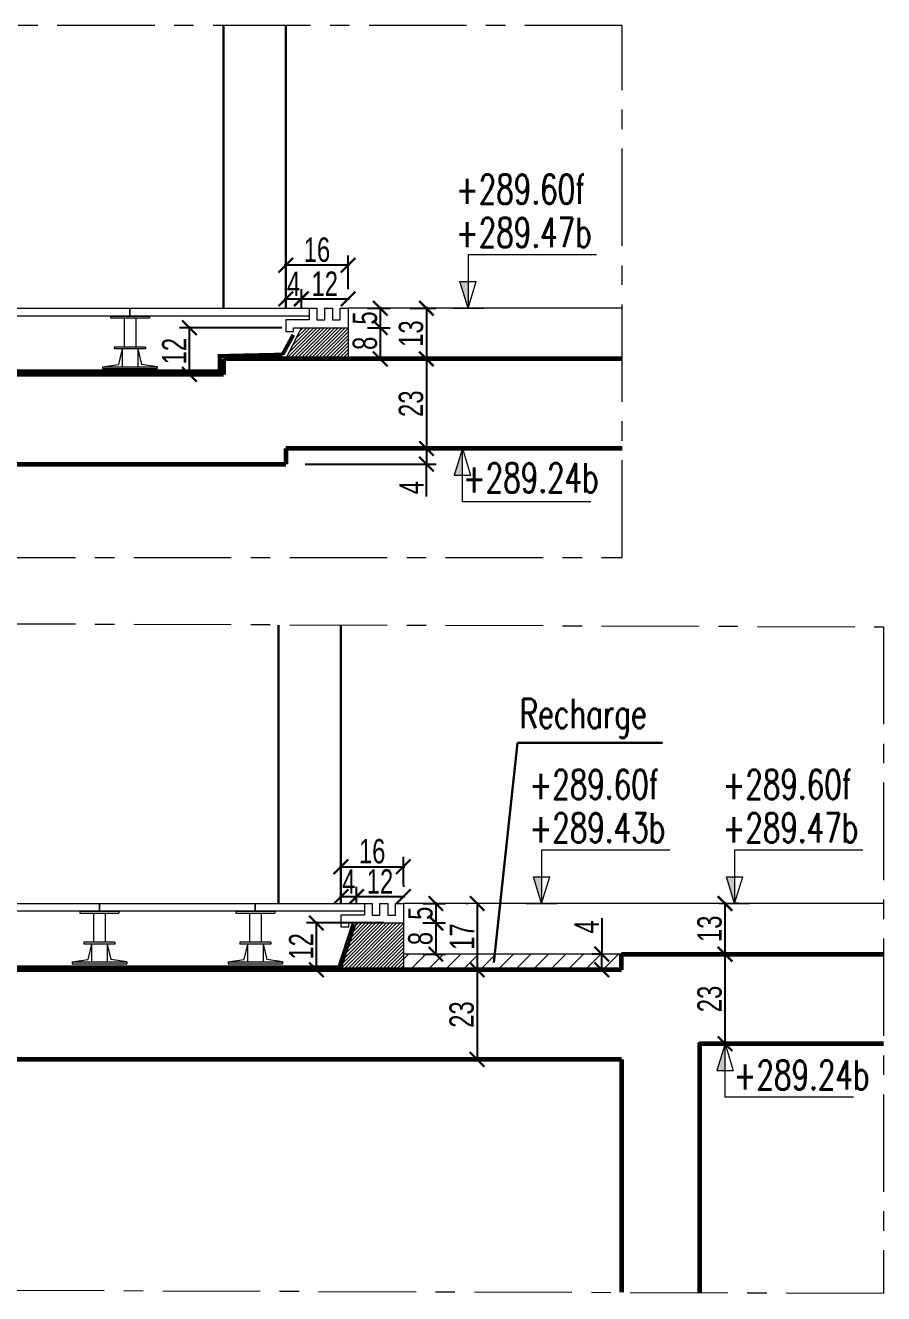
# Model space of a CAD drawing. Header units: metres. Extents: x -12536 to 12621, y -17191 to 9596.
# Drawn here: x 8388 to 8608.3, y 2190.4 to 2515.9 of the extents above; entities that cross this region are included whole.
import ezdxf

# ---------------------------------------------------------------- set-up
doc = ezdxf.new("R2010")
doc.units = ezdxf.units.M
doc.header["$MEASUREMENT"] = 0
doc.header["$PDMODE"] = 2
doc.header["$PDSIZE"] = 0.25
doc.linetypes.add('AXES', pattern=[2, 1.25, -0.25, 0.25, -0.25])
doc.linetypes.add('CACHE2', pattern=[4.7625, 3.175, -1.5875])
for name, color, linetype, lineweight in [('B-AXE', 1, 'AXES', 13), ('B-CAC', 5, 'CACHE2', 9), ('B-COT', 1, 'Continuous', 18), ('B-HAC', 8, 'Continuous', 9), ('B-T-VUE', 3, 'Continuous', 30), ('B-TXT', 3, 'Continuous', 30), ('B-VOILE-BA', 7, 'Continuous', 60), ('COTATION', 1, 'Continuous', 18), ('Plots', 5, 'Continuous', 0)]:
    doc.layers.add(name, color=color, linetype=linetype, lineweight=lineweight)
doc.styles.add('TEXTE', font='arial.ttf', dxfattribs={"width": 0.7})
doc.styles.add('TEXTE50', font='romans.shx', dxfattribs={"width": 0.7, "height": 0.15})
doc.dimstyles.new('COT25CMm', dxfattribs={"dimscale": 0.5, "dimtxt": 12.5, "dimasz": 7.5, "dimexe": 5, "dimexo": 10, "dimgap": 1.5, "dimtad": 1, "dimdec": 1, "dimrnd": 0.5, "dimzin": 12, "dimdsep": 46, "dimtxsty": 'TEXTE', "dimblk1": 'ARCHTICK', "dimblk2": 'ARCHTICK', "dimsah": 1, "dimcen": 0, "dimdle": 0.75, "dimclrd": 1, "dimclre": 1, "dimclrt": 3, "dimadec": 0, "dimazin": 3, "dimtfac": 1, "dimtdec": 1, "dimtmove": 1, "dimatfit": 3, "dimldrblk": 'ARCHTICK', "dimfxl": 1, "dimtolj": 1, "dimtzin": 0, "dimarcsym": 0})

# ---------------------------------------------------------------- blocks, each defined once
blk = doc.blocks.new('niv00')
at = {"layer": 'B-COT'}
for p, q in [((481926.2617, -520782.8915), (481926.9205, -520782.8915)), ((481926.9205, -520782.8915), (481926.9205, -520783.1653)), ((481926.9205, -520783.1653), (481926.879, -520783.0282)), ((481926.962, -520783.0282), (481926.879, -520783.0282)), ((481926.9205, -520783.1653), (481926.962, -520783.0282)), ((481926.9993, -520783.1653), (481926.8417, -520783.1653))]:
    blk.add_line(p, q, dxfattribs=at)
blk.add_solid([(481926.962, -520783.0282), (481926.9205, -520783.0282), (481926.9205, -520783.1653)], dxfattribs=at)
blk = doc.blocks.new('_ArchTick')
at = {"color": 0, "linetype": 'ByBlock', "const_width": 0.15}
blk.add_lwpolyline([(-0.5, -0.5), (0.5, 0.5)], dxfattribs=at)
blk = doc.blocks.new('*D522')
at = {"layer": 'B-COT', "color": 1, "lineweight": -2, "transparency": 16777216}
for p, q in [((8486.73, 2443.29), (8493.46, 2443.29)), ((8490.96, 2443.66), (8490.96, 2429.91)), ((8495.96, 2430.29), (8493.46, 2430.29))]:
    blk.add_line(p, q, dxfattribs=at)
at = {"layer": 'Defpoints', "color": 0, "transparency": 16777216}
for p in [(8481.73, 2443.29), (8490.96, 2430.29), (8490.96, 2430.29)]:
    blk.add_point(p, dxfattribs=at)
at = {"layer": 'B-COT', "color": 1, "lineweight": -2, "transparency": 16777216, "xscale": 3.75, "yscale": 3.75, "zscale": 3.75}
for p, rotation in [((8490.96, 2443.29), 90), ((8490.96, 2430.29), 270)]:
    blk.add_blockref('_ArchTick', p, dxfattribs=dict(at, rotation=rotation))
at = {"layer": 'B-COT', "color": 3, "transparency": 16777216, "insert": (8487.02, 2436.79), "char_height": 6.25, "attachment_point": 5, "rotation": 90, "style": 'TEXTE'}
blk.add_mtext('\\A1;13', dxfattribs=at)
blk = doc.blocks.new('*D523')
at = {"layer": 'B-COT', "color": 1, "lineweight": -2, "transparency": 16777216}
for p, q in [((8490.96, 2430.66), (8490.96, 2406.91)), ((8495.96, 2430.29), (8493.46, 2430.29)), ((8491.6, 2407.29), (8488.46, 2407.29))]:
    blk.add_line(p, q, dxfattribs=at)
at = {"layer": 'Defpoints', "color": 0, "transparency": 16777216}
for p in [(8490.96, 2430.29), (8490.96, 2407.29), (8496.6, 2407.29)]:
    blk.add_point(p, dxfattribs=at)
at = {"layer": 'B-COT', "color": 1, "lineweight": -2, "transparency": 16777216, "xscale": 3.75, "yscale": 3.75, "zscale": 3.75}
for p, rotation in [((8490.96, 2430.29), 90), ((8490.96, 2407.29), 270)]:
    blk.add_blockref('_ArchTick', p, dxfattribs=dict(at, rotation=rotation))
at = {"layer": 'B-COT', "color": 3, "transparency": 16777216, "insert": (8487.02, 2418.79), "char_height": 6.25, "attachment_point": 5, "rotation": 90, "style": 'TEXTE'}
blk.add_mtext('\\A1;23', dxfattribs=at)
blk = doc.blocks.new('*D539')
at = {"layer": 'B-COT', "color": 1, "lineweight": -2, "transparency": 16777216}
for p, q in [((8475.86, 2443.29), (8481.62, 2443.29)), ((8479.12, 2443.66), (8479.12, 2437.91)), ((8475.86, 2438.29), (8481.62, 2438.29))]:
    blk.add_line(p, q, dxfattribs=at)
at = {"layer": 'Defpoints', "color": 0, "transparency": 16777216}
for p in [(8470.86, 2443.29), (8470.86, 2438.29), (8479.12, 2438.29)]:
    blk.add_point(p, dxfattribs=at)
at = {"layer": 'B-COT', "color": 1, "lineweight": -2, "transparency": 16777216, "xscale": 3.75, "yscale": 3.75, "zscale": 3.75}
for p, rotation in [((8479.12, 2443.29), 90), ((8479.12, 2438.29), 270)]:
    blk.add_blockref('_ArchTick', p, dxfattribs=dict(at, rotation=rotation))
at = {"layer": 'B-COT', "color": 3, "transparency": 16777216, "insert": (8475.19, 2440.79), "char_height": 6.25, "attachment_point": 5, "rotation": 90, "style": 'TEXTE'}
blk.add_mtext('\\A1;5', dxfattribs=at)
blk = doc.blocks.new('*D540')
at = {"layer": 'B-COT', "color": 1, "lineweight": -2, "transparency": 16777216}
for p, q in [((8475.86, 2438.29), (8481.62, 2438.29)), ((8479.12, 2438.66), (8479.12, 2429.91)), ((8475.86, 2430.29), (8481.62, 2430.29))]:
    blk.add_line(p, q, dxfattribs=at)
at = {"layer": 'Defpoints', "color": 0, "transparency": 16777216}
for p in [(8470.86, 2438.29), (8470.86, 2430.29), (8479.12, 2430.29)]:
    blk.add_point(p, dxfattribs=at)
at = {"layer": 'B-COT', "color": 1, "lineweight": -2, "transparency": 16777216, "xscale": 3.75, "yscale": 3.75, "zscale": 3.75}
for p, rotation in [((8479.12, 2438.29), 90), ((8479.12, 2430.29), 270)]:
    blk.add_blockref('_ArchTick', p, dxfattribs=dict(at, rotation=rotation))
at = {"layer": 'B-COT', "color": 3, "transparency": 16777216, "insert": (8475.18, 2434.29), "char_height": 6.25, "attachment_point": 5, "rotation": 90, "style": 'TEXTE'}
blk.add_mtext('\\A1;8', dxfattribs=at)
blk = doc.blocks.new('*D541')
at = {"layer": 'B-COT', "color": 1, "lineweight": -2, "transparency": 16777216}
for p, q in [((8490.03, 2290.53), (8495.87, 2290.53)), ((8493.37, 2290.91), (8493.37, 2285.16)), ((8490.03, 2285.53), (8495.87, 2285.53))]:
    blk.add_line(p, q, dxfattribs=at)
at = {"layer": 'Defpoints', "color": 0, "transparency": 16777216}
for p in [(8485.03, 2290.53), (8485.03, 2285.53), (8493.37, 2285.53)]:
    blk.add_point(p, dxfattribs=at)
at = {"layer": 'B-COT', "color": 1, "lineweight": -2, "transparency": 16777216, "xscale": 3.75, "yscale": 3.75, "zscale": 3.75}
for p, rotation in [((8493.37, 2290.53), 90), ((8493.37, 2285.53), 270)]:
    blk.add_blockref('_ArchTick', p, dxfattribs=dict(at, rotation=rotation))
at = {"layer": 'B-COT', "color": 3, "transparency": 16777216, "insert": (8489.44, 2288.03), "char_height": 6.25, "attachment_point": 5, "rotation": 90, "style": 'TEXTE'}
blk.add_mtext('\\A1;5', dxfattribs=at)
blk = doc.blocks.new('*D542')
at = {"layer": 'B-COT', "color": 1, "lineweight": -2, "transparency": 16777216}
for p, q in [((8480.03, 2285.53), (8460.2, 2285.53)), ((8462.7, 2285.91), (8462.7, 2273.16)), ((8480.03, 2273.53), (8460.2, 2273.53))]:
    blk.add_line(p, q, dxfattribs=at)
at = {"layer": 'Defpoints', "color": 0, "transparency": 16777216}
for p in [(8485.03, 2285.53), (8462.7, 2273.53), (8485.03, 2273.53)]:
    blk.add_point(p, dxfattribs=at)
at = {"layer": 'B-COT', "color": 1, "lineweight": -2, "transparency": 16777216, "xscale": 3.75, "yscale": 3.75, "zscale": 3.75}
for p, rotation in [((8462.7, 2285.53), 90), ((8462.7, 2273.53), 270)]:
    blk.add_blockref('_ArchTick', p, dxfattribs=dict(at, rotation=rotation))
at = {"layer": 'B-COT', "color": 3, "transparency": 16777216, "insert": (8458.82, 2279.53), "char_height": 6.25, "attachment_point": 5, "rotation": 90, "style": 'TEXTE'}
blk.add_mtext('\\A1;12', dxfattribs=at)
blk = doc.blocks.new('*D543')
at = {"layer": 'B-COT', "color": 1, "lineweight": -2, "transparency": 16777216}
for p, q in [((8469.03, 2295.53), (8469.03, 2302.47)), ((8485.03, 2295.53), (8485.03, 2302.47)), ((8468.65, 2299.97), (8485.4, 2299.97))]:
    blk.add_line(p, q, dxfattribs=at)
at = {"layer": 'Defpoints', "color": 0, "transparency": 16777216}
for p in [(8485.03, 2299.97), (8469.03, 2290.53), (8485.03, 2290.53)]:
    blk.add_point(p, dxfattribs=at)
at = {"layer": 'B-COT', "color": 1, "lineweight": -2, "transparency": 16777216, "xscale": 3.75, "yscale": 3.75, "zscale": 3.75, "rotation": 180}
blk.add_blockref('_ArchTick', (8469.03, 2299.97), dxfattribs=at)
at = {"layer": 'B-COT', "color": 1, "lineweight": -2, "transparency": 16777216, "xscale": 3.75, "yscale": 3.75, "zscale": 3.75}
blk.add_blockref('_ArchTick', (8485.03, 2299.97), dxfattribs=at)
at = {"layer": 'B-COT', "color": 3, "transparency": 16777216, "insert": (8477.03, 2303.91), "char_height": 6.25, "attachment_point": 5, "style": 'TEXTE'}
blk.add_mtext('\\A1;16', dxfattribs=at)
blk = doc.blocks.new('*D575')
at = {"layer": 'B-COT', "color": 1, "lineweight": -2, "transparency": 16777216}
for p, q in [((8471.23, 2454.34), (8454.48, 2454.34)), ((8454.86, 2448.29), (8454.86, 2456.84)), ((8470.86, 2448.29), (8470.86, 2456.84))]:
    blk.add_line(p, q, dxfattribs=at)
at = {"layer": 'Defpoints', "color": 0, "transparency": 16777216}
for p in [(8454.86, 2454.34), (8454.86, 2443.29), (8470.86, 2443.29)]:
    blk.add_point(p, dxfattribs=at)
at = {"layer": 'B-COT', "color": 1, "lineweight": -2, "transparency": 16777216, "xscale": 3.75, "yscale": 3.75, "zscale": 3.75, "rotation": 180}
blk.add_blockref('_ArchTick', (8454.86, 2454.34), dxfattribs=at)
at = {"layer": 'B-COT', "color": 1, "lineweight": -2, "transparency": 16777216, "xscale": 3.75, "yscale": 3.75, "zscale": 3.75}
blk.add_blockref('_ArchTick', (8470.86, 2454.34), dxfattribs=at)
at = {"layer": 'B-COT', "color": 3, "transparency": 16777216, "insert": (8462.86, 2458.28), "char_height": 6.25, "attachment_point": 5, "style": 'TEXTE'}
blk.add_mtext('\\A1;16', dxfattribs=at)
blk = doc.blocks.new('*D581')
at = {"layer": 'B-COT', "color": 1, "lineweight": -2, "transparency": 16777216}
for p, q in [((8501.2, 2290.53), (8501.46, 2290.53)), ((8503.96, 2290.91), (8503.96, 2273.16)), ((8501.2, 2273.53), (8501.46, 2273.53))]:
    blk.add_line(p, q, dxfattribs=at)
at = {"layer": 'Defpoints', "color": 0, "transparency": 16777216}
for p in [(8506.2, 2290.53), (8503.96, 2273.53), (8506.2, 2273.53)]:
    blk.add_point(p, dxfattribs=at)
at = {"layer": 'B-COT', "color": 1, "lineweight": -2, "transparency": 16777216, "xscale": 3.75, "yscale": 3.75, "zscale": 3.75}
for p, rotation in [((8503.96, 2290.53), 90), ((8503.96, 2273.53), 270)]:
    blk.add_blockref('_ArchTick', p, dxfattribs=dict(at, rotation=rotation))
at = {"layer": 'B-COT', "color": 3, "transparency": 16777216, "insert": (8500.08, 2282.03), "char_height": 6.25, "attachment_point": 5, "rotation": 90, "style": 'TEXTE'}
blk.add_mtext('\\A1;17', dxfattribs=at)
blk = doc.blocks.new('*D582')
at = {"layer": 'B-COT', "color": 1, "lineweight": -2, "transparency": 16777216}
for p, q in [((8501.2, 2273.53), (8501.46, 2273.53)), ((8503.96, 2273.91), (8503.96, 2250.16)), ((8514.05, 2250.53), (8501.46, 2250.53))]:
    blk.add_line(p, q, dxfattribs=at)
at = {"layer": 'Defpoints', "color": 0, "transparency": 16777216}
for p in [(8506.2, 2273.53), (8503.96, 2250.53), (8519.05, 2250.53)]:
    blk.add_point(p, dxfattribs=at)
at = {"layer": 'B-COT', "color": 1, "lineweight": -2, "transparency": 16777216, "xscale": 3.75, "yscale": 3.75, "zscale": 3.75}
for p, rotation in [((8503.96, 2273.53), 90), ((8503.96, 2250.53), 270)]:
    blk.add_blockref('_ArchTick', p, dxfattribs=dict(at, rotation=rotation))
at = {"layer": 'B-COT', "color": 3, "transparency": 16777216, "insert": (8500.02, 2262.03), "char_height": 6.25, "attachment_point": 5, "rotation": 90, "style": 'TEXTE'}
blk.add_mtext('\\A1;23', dxfattribs=at)
blk = doc.blocks.new('*D624')
at = {"layer": 'B-COT', "color": 1, "lineweight": -2, "transparency": 16777216}
for p, q in [((8454.86, 2448.29), (8454.86, 2448.22)), ((8458.86, 2443.29), (8458.86, 2448.22)), ((8454.48, 2445.72), (8459.23, 2445.72))]:
    blk.add_line(p, q, dxfattribs=at)
at = {"layer": 'Defpoints', "color": 0, "transparency": 16777216}
for p in [(8458.86, 2445.72), (8454.86, 2443.29), (8458.86, 2438.29)]:
    blk.add_point(p, dxfattribs=at)
at = {"layer": 'B-COT', "color": 1, "lineweight": -2, "transparency": 16777216, "xscale": 3.75, "yscale": 3.75, "zscale": 3.75, "rotation": 180}
blk.add_blockref('_ArchTick', (8454.86, 2445.72), dxfattribs=at)
at = {"layer": 'B-COT', "color": 1, "lineweight": -2, "transparency": 16777216, "xscale": 3.75, "yscale": 3.75, "zscale": 3.75}
blk.add_blockref('_ArchTick', (8458.86, 2445.72), dxfattribs=at)
at = {"layer": 'B-COT', "color": 3, "transparency": 16777216, "insert": (8456.86, 2449.59), "char_height": 6.25, "attachment_point": 5, "style": 'TEXTE'}
blk.add_mtext('\\A1;4', dxfattribs=at)
blk = doc.blocks.new('*D625')
at = {"layer": 'B-COT', "color": 1, "lineweight": -2, "transparency": 16777216}
for p, q in [((8458.86, 2443.29), (8458.86, 2448.22)), ((8470.86, 2448.29), (8470.86, 2448.22)), ((8458.48, 2445.72), (8471.23, 2445.72))]:
    blk.add_line(p, q, dxfattribs=at)
at = {"layer": 'Defpoints', "color": 0, "transparency": 16777216}
for p in [(8470.86, 2445.72), (8470.86, 2443.29), (8458.86, 2438.29)]:
    blk.add_point(p, dxfattribs=at)
at = {"layer": 'B-COT', "color": 1, "lineweight": -2, "transparency": 16777216, "xscale": 3.75, "yscale": 3.75, "zscale": 3.75, "rotation": 180}
blk.add_blockref('_ArchTick', (8458.86, 2445.72), dxfattribs=at)
at = {"layer": 'B-COT', "color": 1, "lineweight": -2, "transparency": 16777216, "xscale": 3.75, "yscale": 3.75, "zscale": 3.75}
blk.add_blockref('_ArchTick', (8470.86, 2445.72), dxfattribs=at)
at = {"layer": 'B-COT', "color": 3, "transparency": 16777216, "insert": (8464.86, 2449.6), "char_height": 6.25, "attachment_point": 5, "style": 'TEXTE'}
blk.add_mtext('\\A1;12', dxfattribs=at)
blk = doc.blocks.new('*D626')
at = {"layer": 'B-COT', "color": 1, "lineweight": -2, "transparency": 16777216}
for p, q in [((8469.03, 2295.53), (8469.03, 2294.81)), ((8473.03, 2290.53), (8473.03, 2294.81)), ((8468.65, 2292.31), (8473.4, 2292.31))]:
    blk.add_line(p, q, dxfattribs=at)
at = {"layer": 'Defpoints', "color": 0, "transparency": 16777216}
for p in [(8473.03, 2292.31), (8469.03, 2290.53), (8473.03, 2285.53)]:
    blk.add_point(p, dxfattribs=at)
at = {"layer": 'B-COT', "color": 1, "lineweight": -2, "transparency": 16777216, "xscale": 3.75, "yscale": 3.75, "zscale": 3.75, "rotation": 180}
blk.add_blockref('_ArchTick', (8469.03, 2292.31), dxfattribs=at)
at = {"layer": 'B-COT', "color": 1, "lineweight": -2, "transparency": 16777216, "xscale": 3.75, "yscale": 3.75, "zscale": 3.75}
blk.add_blockref('_ArchTick', (8473.03, 2292.31), dxfattribs=at)
at = {"layer": 'B-COT', "color": 3, "transparency": 16777216, "insert": (8471.03, 2296.18), "char_height": 6.25, "attachment_point": 5, "style": 'TEXTE'}
blk.add_mtext('\\A1;4', dxfattribs=at)
blk = doc.blocks.new('*D627')
at = {"layer": 'B-COT', "color": 1, "lineweight": -2, "transparency": 16777216}
for p, q in [((8473.03, 2290.53), (8473.03, 2294.81)), ((8485.03, 2295.53), (8485.03, 2294.81)), ((8472.65, 2292.31), (8485.4, 2292.31))]:
    blk.add_line(p, q, dxfattribs=at)
at = {"layer": 'Defpoints', "color": 0, "transparency": 16777216}
for p in [(8485.03, 2292.31), (8485.03, 2290.53), (8473.03, 2285.53)]:
    blk.add_point(p, dxfattribs=at)
at = {"layer": 'B-COT', "color": 1, "lineweight": -2, "transparency": 16777216, "xscale": 3.75, "yscale": 3.75, "zscale": 3.75, "rotation": 180}
blk.add_blockref('_ArchTick', (8473.03, 2292.31), dxfattribs=at)
at = {"layer": 'B-COT', "color": 1, "lineweight": -2, "transparency": 16777216, "xscale": 3.75, "yscale": 3.75, "zscale": 3.75}
blk.add_blockref('_ArchTick', (8485.03, 2292.31), dxfattribs=at)
at = {"layer": 'B-COT', "color": 3, "transparency": 16777216, "insert": (8479.03, 2296.2), "char_height": 6.25, "attachment_point": 5, "style": 'TEXTE'}
blk.add_mtext('\\A1;12', dxfattribs=at)
blk = doc.blocks.new('*D629')
at = {"layer": 'B-COT', "color": 1, "lineweight": -2, "transparency": 16777216}
for p, q in [((8567.58, 2254.16), (8567.58, 2277.91)), ((8572.58, 2277.53), (8570.08, 2277.53)), ((8572.58, 2254.53), (8570.08, 2254.53))]:
    blk.add_line(p, q, dxfattribs=at)
at = {"layer": 'Defpoints', "color": 0, "transparency": 16777216}
for p in [(8567.58, 2277.53), (8567.58, 2277.53), (8567.58, 2254.53)]:
    blk.add_point(p, dxfattribs=at)
at = {"layer": 'B-COT', "color": 1, "lineweight": -2, "transparency": 16777216, "xscale": 3.75, "yscale": 3.75, "zscale": 3.75}
for p, rotation in [((8567.58, 2277.53), 90), ((8567.58, 2254.53), 270)]:
    blk.add_blockref('_ArchTick', p, dxfattribs=dict(at, rotation=rotation))
at = {"layer": 'B-COT', "color": 3, "transparency": 16777216, "insert": (8563.64, 2266.03), "char_height": 6.25, "attachment_point": 5, "rotation": 90, "style": 'TEXTE'}
blk.add_mtext('\\A1;23', dxfattribs=at)
blk = doc.blocks.new('*D630')
at = {"layer": 'B-COT', "color": 1, "lineweight": -2, "transparency": 16777216}
for p, q in [((8535.95, 2286.79), (8535.95, 2277.53)), ((8536.03, 2277.53), (8533.45, 2277.53)), ((8535.95, 2273.16), (8535.95, 2277.91)), ((8536.03, 2273.53), (8533.45, 2273.53))]:
    blk.add_line(p, q, dxfattribs=at)
at = {"layer": 'Defpoints', "color": 0, "transparency": 16777216}
for p in [(8535.95, 2277.53), (8541.03, 2277.53), (8541.03, 2273.53)]:
    blk.add_point(p, dxfattribs=at)
at = {"layer": 'B-COT', "color": 1, "lineweight": -2, "transparency": 16777216, "xscale": 3.75, "yscale": 3.75, "zscale": 3.75}
for p, rotation in [((8535.95, 2277.53), 90), ((8535.95, 2273.53), 270)]:
    blk.add_blockref('_ArchTick', p, dxfattribs=dict(at, rotation=rotation))
at = {"layer": 'B-COT', "color": 3, "transparency": 16777216, "insert": (8532.07, 2284.53), "char_height": 6.25, "attachment_point": 5, "rotation": 90, "style": 'TEXTE'}
blk.add_mtext('\\A1;4', dxfattribs=at)
blk = doc.blocks.new('*D631')
at = {"layer": 'B-COT', "color": 1, "lineweight": -2, "transparency": 16777216}
for p, q in [((8567.58, 2277.16), (8567.58, 2290.91)), ((8571.1, 2290.53), (8570.08, 2290.53)), ((8572.58, 2277.53), (8570.08, 2277.53))]:
    blk.add_line(p, q, dxfattribs=at)
at = {"layer": 'Defpoints', "color": 0, "transparency": 16777216}
for p in [(8566.1, 2290.53), (8567.58, 2290.53), (8567.58, 2277.53)]:
    blk.add_point(p, dxfattribs=at)
at = {"layer": 'B-COT', "color": 1, "lineweight": -2, "transparency": 16777216, "xscale": 3.75, "yscale": 3.75, "zscale": 3.75}
for p, rotation in [((8567.58, 2290.53), 90), ((8567.58, 2277.53), 270)]:
    blk.add_blockref('_ArchTick', p, dxfattribs=dict(at, rotation=rotation))
at = {"layer": 'B-COT', "color": 3, "transparency": 16777216, "insert": (8563.64, 2284.03), "char_height": 6.25, "attachment_point": 5, "rotation": 90, "style": 'TEXTE'}
blk.add_mtext('\\A1;13', dxfattribs=at)
blk = doc.blocks.new('*D632')
at = {"layer": 'B-COT', "color": 1, "lineweight": -2, "transparency": 16777216}
for p, q in [((8491.6, 2407.29), (8488.46, 2407.29)), ((8490.96, 2407.66), (8490.96, 2402.91)), ((8459.86, 2403.29), (8493.46, 2403.29)), ((8490.96, 2395.01), (8490.96, 2403.29))]:
    blk.add_line(p, q, dxfattribs=at)
at = {"layer": 'Defpoints', "color": 0, "transparency": 16777216}
for p in [(8496.6, 2407.29), (8454.86, 2403.29), (8490.96, 2403.29)]:
    blk.add_point(p, dxfattribs=at)
at = {"layer": 'B-COT', "color": 1, "lineweight": -2, "transparency": 16777216, "xscale": 3.75, "yscale": 3.75, "zscale": 3.75}
for p, rotation in [((8490.96, 2407.29), 90), ((8490.96, 2403.29), 270)]:
    blk.add_blockref('_ArchTick', p, dxfattribs=dict(at, rotation=rotation))
at = {"layer": 'B-COT', "color": 3, "transparency": 16777216, "insert": (8487.09, 2397.27), "char_height": 6.25, "attachment_point": 5, "rotation": 90, "style": 'TEXTE'}
blk.add_mtext('\\A1;4', dxfattribs=at)
blk = doc.blocks.new('*D633')
at = {"layer": 'B-COT', "color": 1, "lineweight": -2, "transparency": 16777216}
for p, q in [((8453.86, 2438.29), (8427.63, 2438.29)), ((8430.13, 2425.91), (8430.13, 2438.66)), ((8433.86, 2426.29), (8427.63, 2426.29))]:
    blk.add_line(p, q, dxfattribs=at)
at = {"layer": 'Defpoints', "color": 0, "transparency": 16777216}
for p in [(8430.13, 2438.29), (8458.86, 2438.29), (8438.86, 2426.29)]:
    blk.add_point(p, dxfattribs=at)
at = {"layer": 'B-COT', "color": 1, "lineweight": -2, "transparency": 16777216, "xscale": 3.75, "yscale": 3.75, "zscale": 3.75}
for p, rotation in [((8430.13, 2438.29), 90), ((8430.13, 2426.29), 270)]:
    blk.add_blockref('_ArchTick', p, dxfattribs=dict(at, rotation=rotation))
at = {"layer": 'B-COT', "color": 3, "transparency": 16777216, "insert": (8426.24, 2432.29), "char_height": 6.25, "attachment_point": 5, "rotation": 90, "style": 'TEXTE'}
blk.add_mtext('\\A1;12', dxfattribs=at)
blk = doc.blocks.new('*D554')
at = {"layer": 'B-COT', "color": 1, "lineweight": -2, "transparency": 16777216}
for p, q in [((8490.03, 2285.53), (8495.87, 2285.53)), ((8493.37, 2285.91), (8493.37, 2277.16)), ((8490.03, 2277.53), (8495.87, 2277.53))]:
    blk.add_line(p, q, dxfattribs=at)
at = {"layer": 'Defpoints', "color": 0, "transparency": 16777216}
for p in [(8485.03, 2285.53), (8485.03, 2277.53), (8493.37, 2277.53)]:
    blk.add_point(p, dxfattribs=at)
at = {"layer": 'B-COT', "color": 1, "lineweight": -2, "transparency": 16777216, "xscale": 3.75, "yscale": 3.75, "zscale": 3.75}
for p, rotation in [((8493.37, 2285.53), 90), ((8493.37, 2277.53), 270)]:
    blk.add_blockref('_ArchTick', p, dxfattribs=dict(at, rotation=rotation))
at = {"layer": 'B-COT', "color": 3, "transparency": 16777216, "insert": (8489.43, 2281.53), "char_height": 6.25, "attachment_point": 5, "rotation": 90, "style": 'TEXTE'}
blk.add_mtext('\\A1;8', dxfattribs=at)

msp = doc.modelspace()

# ---------------------------------------------------------------- hatches: boundary and pattern name
at = {"layer": 'B-HAC'}
h = msp.add_hatch(dxfattribs=at)
h.set_pattern_fill('ANSI31', color=256)
h.set_pattern_definition([(45, (-99757.4396, -25606.4007), (-2.24506403, 2.24506403), [])])
h.paths.add_polyline_path([(8541.028, 2277.534), (8485.028, 2277.534), (8485.028, 2273.534), (8541.028, 2273.534)])
at = {"layer": 'Plots'}
h = msp.add_hatch(dxfattribs=at)
h.set_pattern_fill('ANSI31', color=3, scale=0.2)
h.set_pattern_definition([(45, (-120279.00983, -28065.0503), (-0.449012806, 0.449012806), [])])
h.paths.add_polyline_path([(8458.859, 2438.29), (8454.859, 2430.29), (8470.859, 2430.29), (8470.859, 2438.29)])
h = msp.add_hatch(dxfattribs=at)
h.set_pattern_fill('ANSI31', color=3, scale=0.2)
h.set_pattern_definition([(45, (-120264.8399, -28217.8062), (-0.449012806, 0.449012806), [])])
h.paths.add_polyline_path([(8473.028, 2285.534), (8469.028, 2273.534), (8485.028, 2273.534), (8485.028, 2285.534)])

# ---------------------------------------------------------------- linework, layer by layer
at = {"layer": 'B-AXE', "ltscale": 20}
for points in [[(7935.886, 2515.89), (7935.886, 2379.29), (8541.219, 2379.29), (8541.219, 2515.89)], [(8608.277, 2361.545), (8608.277, 2190.408), (7935.886, 2192.742), (7935.886, 2363.88)]]:
    msp.add_lwpolyline(points, close=True, dxfattribs=at)
at = {"layer": 'B-CAC', "linetype": 'ByBlock', "ltscale": 70, "const_width": 1}
for points in [[(8019.454, 2443.29), (8019.592, 2427.15), (8437.898, 2427.15), (8437.905, 2431.044), (8454.032, 2431.397)], [(8454.032, 2431.397), (8456.801, 2436.482)], [(8023.291, 2290.534), (8023.291, 2274.195), (8468.584, 2274.195), (8472.21, 2285.308)]]:
    msp.add_lwpolyline(points, dxfattribs=at)
at = {"layer": 'B-T-VUE'}
for p, q in [((8438.859, 2443.29), (8438.859, 2515.89)), ((8454.859, 2443.29), (8454.859, 2515.89)), ((8453.028, 2290.534), (8453.028, 2361.976)), ((8469.028, 2290.534), (8469.028, 2361.942))]:
    msp.add_line(p, q, dxfattribs=at)
at = {"layer": 'B-TXT'}
for p, q in [((8508.226, 2275.363), (8514.357, 2331.732)), ((8514.357, 2331.732), (8551.543, 2331.732))]:
    msp.add_line(p, q, dxfattribs=at)
at = {"layer": 'B-VOILE-BA'}
for p, q in [((8541.219, 2430.29), (8438.859, 2430.29)), ((8438.859, 2430.29), (8438.859, 2426.29)), ((8438.859, 2426.29), (8018.859, 2426.29)), ((8541.219, 2407.29), (8454.859, 2407.29)), ((8454.859, 2407.29), (8454.859, 2403.29)), ((8164.359, 2403.29), (8454.859, 2403.29)), ((8541.028, 2277.534), (8608.277, 2277.534)), ((8541.028, 2273.534), (8541.028, 2277.534)), ((8541.028, 2273.534), (8152.528, 2273.534)), ((8541.028, 2250.534), (8541.028, 2190.751))]:
    msp.add_line(p, q, dxfattribs=at)
for points in [[(8608.277, 2254.534), (8561.028, 2254.534), (8561.028, 2190.688)], [(8541.028, 2250.534), (8172.528, 2250.534), (8172.528, 2191.421)]]:
    msp.add_lwpolyline(points, dxfattribs=at)
at = {"layer": 'Plots'}
for p, q in [((8409.859, 2441.29), (8409.859, 2440.79)), ((8413.359, 2441.29), (8413.359, 2441.29)), ((8419.859, 2441.29), (8419.859, 2440.79)), ((8541.219, 2443.29), (8470.859, 2443.29)), ((8413.359, 2440.79), (8413.359, 2433.342)), ((8416.359, 2440.79), (8416.359, 2433.342)), ((8418.866, 2433.342), (8410.866, 2433.342)), ((8410.866, 2433.342), (8410.866, 2432.842)), ((8418.866, 2432.842), (8410.866, 2432.842)), ((8412.866, 2432.842), (8411.909, 2428.873)), ((8412.866, 2432.842), (8412.866, 2428.296)), ((8416.866, 2432.842), (8416.866, 2428.296)), ((8416.866, 2432.842), (8417.824, 2428.873)), ((8418.866, 2433.342), (8418.866, 2432.842)), ((8407.866, 2428.296), (8411.909, 2428.873)), ((8407.866, 2428.296), (8407.866, 2427.796)), ((8407.866, 2428.296), (8421.866, 2428.296)), ((8421.866, 2428.296), (8417.824, 2428.873)), ((8421.866, 2428.296), (8421.866, 2427.796)), ((8407.866, 2427.796), (8421.866, 2427.796)), ((8402.028, 2288.534), (8402.028, 2288.034)), ((8405.528, 2288.534), (8405.528, 2288.534)), ((8412.028, 2288.534), (8412.028, 2288.034)), ((8442.028, 2288.534), (8442.028, 2288.034)), ((8445.528, 2288.534), (8445.528, 2288.534)), ((8452.028, 2288.534), (8452.028, 2288.034)), ((8608.277, 2290.534), (8485.028, 2290.534)), ((8405.528, 2288.034), (8405.528, 2280.592)), ((8408.528, 2288.034), (8408.528, 2280.592)), ((8445.528, 2288.034), (8445.528, 2280.592)), ((8448.528, 2288.034), (8448.528, 2280.592)), ((8411.036, 2280.592), (8403.036, 2280.592)), ((8403.036, 2280.592), (8403.036, 2280.092)), ((8411.036, 2280.092), (8403.036, 2280.092)), ((8405.036, 2280.092), (8404.079, 2276.123)), ((8405.036, 2280.092), (8405.036, 2275.546)), ((8409.036, 2280.092), (8409.036, 2275.546)), ((8409.036, 2280.092), (8409.993, 2276.123)), ((8411.036, 2280.592), (8411.036, 2280.092)), ((8451.036, 2280.592), (8443.036, 2280.592)), ((8443.036, 2280.592), (8443.036, 2280.092)), ((8451.036, 2280.092), (8443.036, 2280.092)), ((8445.036, 2280.092), (8444.079, 2276.123)), ((8445.036, 2280.092), (8445.036, 2275.546)), ((8449.036, 2280.092), (8449.036, 2275.546)), ((8449.036, 2280.092), (8449.993, 2276.123)), ((8451.036, 2280.592), (8451.036, 2280.092)), ((8400.036, 2275.546), (8404.079, 2276.123)), ((8400.036, 2275.546), (8400.036, 2275.046)), ((8400.036, 2275.546), (8414.036, 2275.546)), ((8414.036, 2275.546), (8409.993, 2276.123)), ((8414.036, 2275.546), (8414.036, 2275.046)), ((8440.036, 2275.546), (8444.079, 2276.123)), ((8440.036, 2275.546), (8440.036, 2275.046)), ((8440.036, 2275.546), (8454.036, 2275.546)), ((8454.036, 2275.546), (8449.993, 2276.123)), ((8454.036, 2275.546), (8454.036, 2275.046)), ((8541.028, 2277.534), (8485.028, 2277.534)), ((8400.036, 2275.046), (8414.036, 2275.046)), ((8440.036, 2275.046), (8454.036, 2275.046))]:
    msp.add_line(p, q, dxfattribs=at)
at = {"layer": 'Plots', "color": 3}
for p, q in [((8460.859, 2443.29), (8460.859, 2440.29)), ((8460.859, 2443.29), (8462.859, 2443.29)), ((8462.859, 2443.29), (8462.859, 2440.29)), ((8464.859, 2443.29), (8466.859, 2443.29)), ((8464.859, 2440.29), (8464.859, 2443.29)), ((8466.859, 2443.29), (8466.859, 2440.29)), ((8468.859, 2443.29), (8470.859, 2443.29)), ((8468.859, 2440.29), (8468.859, 2443.29)), ((8470.859, 2443.29), (8470.859, 2438.29)), ((8460.859, 2440.29), (8454.859, 2440.29)), ((8454.859, 2440.29), (8454.859, 2437.29)), ((8456.859, 2437.29), (8456.859, 2438.29)), ((8456.859, 2438.29), (8460.859, 2438.29)), ((8458.859, 2438.29), (8470.859, 2438.29)), ((8462.859, 2440.29), (8464.859, 2440.29)), ((8466.859, 2440.29), (8468.859, 2440.29)), ((8454.859, 2437.29), (8456.859, 2437.29)), ((8475.028, 2290.534), (8475.028, 2287.534)), ((8475.028, 2290.534), (8477.028, 2290.534)), ((8477.028, 2290.534), (8477.028, 2287.534)), ((8479.028, 2290.534), (8481.028, 2290.534)), ((8479.028, 2287.534), (8479.028, 2290.534)), ((8481.028, 2290.534), (8481.028, 2287.534)), ((8483.028, 2290.534), (8485.028, 2290.534)), ((8483.028, 2287.534), (8483.028, 2290.534)), ((8485.028, 2290.534), (8485.028, 2285.534)), ((8475.028, 2287.534), (8469.028, 2287.534)), ((8469.028, 2287.534), (8469.028, 2284.534)), ((8471.028, 2284.534), (8471.028, 2285.534)), ((8471.028, 2285.534), (8475.028, 2285.534)), ((8473.028, 2285.534), (8485.028, 2285.534)), ((8477.028, 2287.534), (8479.028, 2287.534)), ((8481.028, 2287.534), (8483.028, 2287.534)), ((8469.028, 2284.534), (8471.028, 2284.534))]:
    msp.add_line(p, q, dxfattribs=at)
at = {"layer": 'Plots'}
for points in [[(8374.859, 2441.29), (8374.859, 2443.29), (8414.859, 2443.29), (8414.859, 2441.29)], [(8414.859, 2441.29), (8414.859, 2443.29), (8460.859, 2443.29), (8460.859, 2441.29)], [(8367.028, 2288.534), (8367.028, 2290.534), (8407.028, 2290.534), (8407.028, 2288.534)], [(8407.028, 2288.534), (8407.028, 2290.534), (8447.028, 2290.534), (8447.028, 2288.534)], [(8447.028, 2288.534), (8447.028, 2290.534), (8475.028, 2290.534), (8475.028, 2288.534)]]:
    msp.add_lwpolyline(points, close=True, dxfattribs=at)
for points in [[(8409.859, 2441.29), (8419.859, 2441.29)], [(8409.859, 2440.79), (8419.859, 2440.79)], [(8402.028, 2288.534), (8412.028, 2288.534)], [(8442.028, 2288.534), (8452.028, 2288.534)], [(8402.028, 2288.034), (8412.028, 2288.034)], [(8442.028, 2288.034), (8452.028, 2288.034)]]:
    msp.add_lwpolyline(points, dxfattribs=at)
at = {"layer": 'Plots', "color": 3}
for points in [[(8458.859, 2438.29), (8470.859, 2438.29), (8470.859, 2430.29), (8454.859, 2430.29)], [(8473.028, 2285.534), (8485.028, 2285.534), (8485.028, 2273.534), (8469.028, 2273.534)]]:
    msp.add_lwpolyline(points, close=True, dxfattribs=at)

# ---------------------------------------------------------------- block references
at = {"layer": 'COTATION', "xscale": -50.00000000000006, "yscale": 50.00000000000006, "zscale": 50.00000000000006}
for p in [(24104847.658, 26041601.557), (24104866.532, 26041448.801), (24104916.063, 26041448.801)]:
    msp.add_blockref('niv00', p, dxfattribs=at)
at = {"layer": 'COTATION', "xscale": 50.00000000000006, "yscale": 50.00000000000006, "zscale": 50.00000000000006, "rotation": 180}
for p in [(24104846.208, -26036750.977), (24104913.608, -26036903.733)]:
    msp.add_blockref('niv00', p, dxfattribs=at)

# ---------------------------------------------------------------- texts
at = {"layer": 'B-TXT', "style": 'TEXTE50', "width": 0.7}
for s, rotation, p in [('+289.60f', 360, (8498.525, 2470.095)), ('+289.47b', 360, (8498.525, 2458.971)), ('+289.24b', 0, (8500.307, 2396.032)), ('Recharge', 0, (8514.882, 2335.519)), ('+289.60f', 360, (8517.399, 2317.339)), ('+289.60f', 360, (8566.931, 2317.339)), ('+289.43b', 360, (8517.399, 2306.215)), ('+289.47b', 360, (8566.931, 2306.215)), ('+289.24b', 360, (8569.801, 2242.764))]:
    msp.add_text(s, height=7.5, rotation=rotation, dxfattribs=at).set_placement(p)

# ---------------------------------------------------------------- dimensions: what is measured, and where the dimension line sits
at = {"layer": 'B-COT'}
for base, p1, p2, picture, middle in [((8454.859, 2454.34), (8470.859, 2443.29), (8454.859, 2443.29), '*D575', (8462.859, 2458.282)), ((8470.859, 2445.717), (8458.859, 2438.29), (8470.859, 2443.29), '*D625', (8464.859, 2449.604)), ((8485.028, 2299.967), (8469.028, 2290.534), (8485.028, 2290.534), '*D543', (8477.028, 2303.908)), ((8485.028, 2292.309), (8473.028, 2285.534), (8485.028, 2290.534), '*D627', (8479.028, 2296.196))]:
    dim = msp.add_linear_dim(base=base, p1=p1, p2=p2, dimstyle='COT25CMm', dxfattribs=at)
    dim.commit()
    dim.dimension.update_dxf_attribs({"geometry": picture, "text_midpoint": middle})
for base, p1, p2, picture, middle in [((8458.859, 2445.717), (8454.859, 2443.29), (8458.859, 2438.29), '*D624', (8456.859, 2445.717)), ((8473.028, 2292.309), (8469.028, 2290.534), (8473.028, 2285.534), '*D626', (8471.028, 2292.309))]:
    dim = msp.add_linear_dim(base=base, p1=p1, p2=p2, dimstyle='COT25CMm', dxfattribs=at)
    dim.commit()
    dim.dimension.update_dxf_attribs({"geometry": picture, "text_midpoint": middle, "dimtype": 160})
for base, p1, p2, picture, middle in [((8479.12, 2438.29), (8470.859, 2443.29), (8470.859, 2438.29), '*D539', (8475.191, 2440.79)), ((8490.962, 2430.29), (8481.728, 2443.29), (8490.962, 2430.29), '*D522', (8487.018, 2436.79)), ((8430.133, 2438.29), (8438.859, 2426.29), (8458.859, 2438.29), '*D633', (8426.245, 2432.29)), ((8479.12, 2430.29), (8470.859, 2438.29), (8470.859, 2430.29), '*D540', (8475.179, 2434.29)), ((8490.962, 2407.29), (8490.962, 2430.29), (8496.597, 2407.29), '*D523', (8487.018, 2418.79)), ((8493.371, 2285.534), (8485.028, 2290.534), (8485.028, 2285.534), '*D541', (8489.443, 2288.034)), ((8503.965, 2273.534), (8506.203, 2290.534), (8506.203, 2273.534), '*D581', (8500.077, 2282.034)), ((8567.584, 2290.534), (8567.584, 2277.534), (8566.101, 2290.534), '*D631', (8563.641, 2284.034)), ((8462.704, 2273.534), (8485.028, 2285.534), (8485.028, 2273.534), '*D542', (8458.817, 2279.534)), ((8493.371, 2277.534), (8485.028, 2285.534), (8485.028, 2277.534), '*D554', (8489.43, 2281.534)), ((8567.584, 2277.534), (8567.584, 2254.534), (8567.584, 2277.534), '*D629', (8563.641, 2266.034)), ((8503.965, 2250.534), (8506.203, 2273.534), (8519.052, 2250.534), '*D582', (8500.021, 2262.034))]:
    dim = msp.add_linear_dim(base=base, p1=p1, p2=p2, angle=90, dimstyle='COT25CMm', dxfattribs=at)
    dim.commit()
    dim.dimension.update_dxf_attribs({"geometry": picture, "text_midpoint": middle})
for base, p1, p2, picture, middle in [((8490.962, 2403.29), (8496.597, 2407.29), (8454.859, 2403.29), '*D632', (8493.837, 2397.272)), ((8535.947, 2277.534), (8541.028, 2273.534), (8541.028, 2277.534), '*D630', (8536.441, 2284.53))]:
    dim = msp.add_linear_dim(base=base, p1=p1, p2=p2, angle=90, dimstyle='COT25CMm', dxfattribs=at)
    dim.commit()
    dim.dimension.update_dxf_attribs({"geometry": picture, "text_midpoint": middle, "dimtype": 160})

doc.saveas('drawing.dxf')
